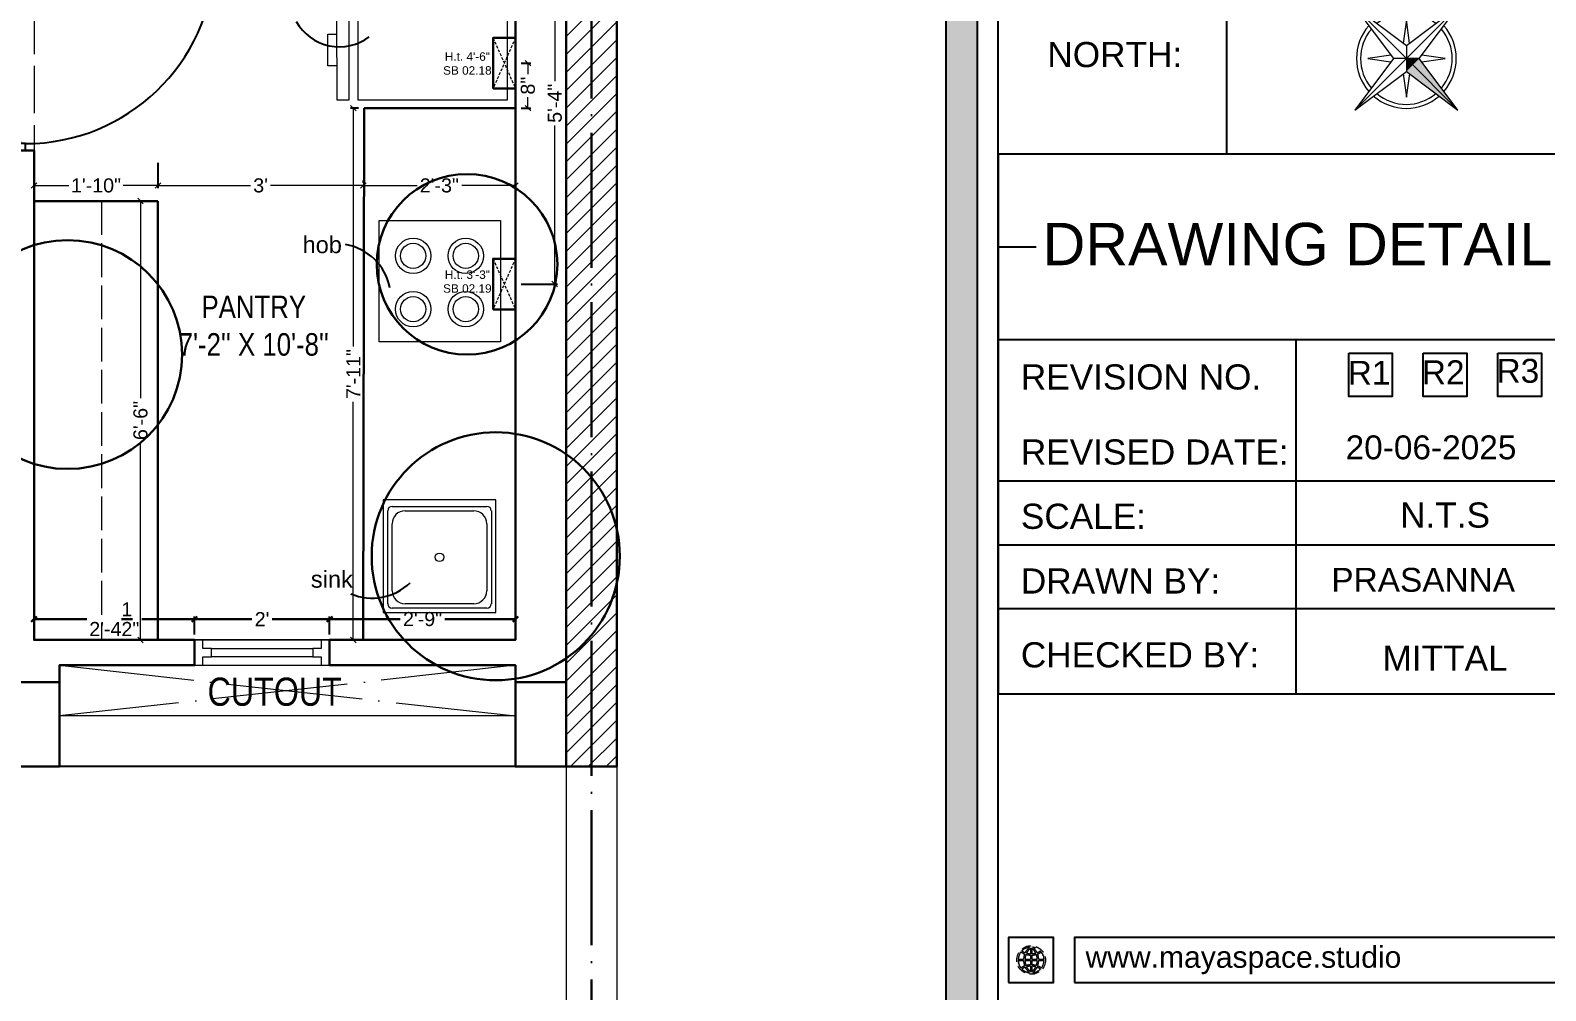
# Model space of a CAD drawing. Header units: millimetres. Extents: x 56222 to 3066687, y -650199 to -121287.
# Drawn here: x 148786.1 to 149055.3, y -179042.5 to -178871.8 of the extents above; entities that cross this region are included whole.
import ezdxf
from ezdxf.enums import TextEntityAlignment as Align

# ---------------------------------------------------------------- set-up
doc = ezdxf.new("R2010")
doc.units = ezdxf.units.MM
doc.header["$MEASUREMENT"] = 0
doc.header["$PDMODE"] = 35
for name, pattern in [('ACAD_ISO02W100', [15, 12, -3]), ('ACAD_ISO04W100', [30, 24, -3, 0, -3]), ('DASHED', [0.75, 0.5, -0.25]), ('DASHED2', [0.375, 0.25, -0.125]), ('DASHEDX2', [1.5, 1, -0.5])]:
    doc.linetypes.add(name, pattern=pattern)
doc.layers.get('Defpoints').update_dxf_attribs({"color": 220})
for name, color, linetype in [('AR DOOR', 40, 'Continuous'), ('AR ELE-5', 134, 'Continuous'), ('str coll', 6, 'Continuous')]:
    doc.layers.add(name, color=color, linetype=linetype)
for name, color, linetype, lineweight in [('COLUMN', 1, 'Continuous', 30), ('dim05', 1, 'Continuous', 13), ('Dimension', 10, 'DASHEDX2', 20), ('el', 7, 'Continuous', 20), ('ELEC-wires', 1, 'DASHED2', 13), ('Electrical', 84, 'Continuous', 30), ('FIRST FLOOR', 7, 'Continuous', 9), ('FIRST FLOOR ( TEXT )', 7, 'Continuous', 9), ('FIRST FLOOR_( PLine )_', 251, 'Continuous', 30), ('FURNITURE', 32, 'Continuous', 9), ('GROUND FLOOR', 7, 'Continuous', 9), ('GROUND FLOOR  ( HATCH )', 251, 'Continuous', 9), ('Labelling', 1, 'Continuous', 25), ('NAME PLATE', 7, 'Continuous', 25), ('SECOND FLOOR ( DW_RAIL )', 7, 'Continuous', 9), ('title block', 7, 'Continuous', 9), ('wall', 7, 'Continuous', 30), ('X_PLOT', 1, 'Continuous', 9), ('XX~SLAB ( BEAM )~ ( DIM )', 7, 'Continuous', 9)]:
    doc.layers.add(name, color=color, linetype=linetype, lineweight=lineweight)
doc.layers.add('XX~SLAB ( PLINE )', color=251, linetype='Continuous', plot=False)
doc.styles.add('Arial', font='arial.ttf')
doc.styles.add("Cn_BT_0'-0", font='swissc.ttf')
doc.styles.add('KATHA', font='swissc.ttf')
doc.styles.get("Standard").update_dxf_attribs({"font": 'arial.ttf', "height": 6})
doc.styles.add('style4', font='ARIALN.TTF')
doc.dimstyles.new('ISO-25', dxfattribs={"dimtxt": 2.5, "dimasz": 1, "dimexe": 0.5, "dimexo": 1, "dimtad": 0, "dimdec": 1, "dimlunit": 4, "dimtxsty": 'Standard', "dimblk": 'OBLIQUE', "dimcen": 2.5, "dimclrd": 1, "dimclre": 1, "dimclrt": 5, "dimadec": 0, "dimazin": 0, "dimtfac": 1, "dimtdec": 1, "dimtmove": 0, "dimatfit": 3, "dimfxl": 1, "dimlwd": -1, "dimarcsym": 0})

# ---------------------------------------------------------------- blocks, each defined once
blk = doc.blocks.new('DTGWEGEARG')
at = {"layer": 'Dimension', "true_color": 0x000000}
h = blk.add_hatch(color=18, dxfattribs=at)
h.dxf.hatch_style = 1
h.paths.add_polyline_path([(3.83, 2.34, 1), (0.85, 2.34, 1)])
h.paths.add_polyline_path([(2.51, 1.01, 0.105795), (2.96, 1.58, -0.055205), (3.3, 1.41, -0.169822)], flags=16)
h.paths.add_polyline_path([(2.41, 1.12), (2.41, 1.69, -0.058279), (2.81, 1.63, -0.103353)], flags=16)
h.paths.add_polyline_path([(2.26, 1.13, -0.101741), (1.87, 1.63, -0.057171), (2.26, 1.69)], flags=16)
h.paths.add_polyline_path([(2.17, 1.01, -0.169822), (1.38, 1.41, -0.055205), (1.72, 1.58, 0.105795)], flags=16)
h.paths.add_polyline_path([(3.02, 1.72, 0.081336), (3.13, 2.27), (3.68, 2.27, -0.152069), (3.4, 1.52, 0.05687)], flags=16)
h.paths.add_polyline_path([(2.87, 1.77, 0.061945), (2.41, 1.84), (2.41, 2.27), (2.98, 2.27, -0.081344)], flags=16)
h.paths.add_polyline_path([(2.26, 1.84, 0.060923), (1.8, 1.77, -0.081344), (1.7, 2.27), (2.26, 2.27)], flags=16)
h.paths.add_polyline_path([(1.66, 1.72, 0.05687), (1.28, 1.52, -0.152069), (1, 2.27), (1.55, 2.27, 0.081336)], flags=16)
h.paths.add_polyline_path([(2.41, 2.42), (2.41, 2.83, 0.061945), (2.87, 2.91, -0.080009), (2.98, 2.42)], flags=16)
h.paths.add_polyline_path([(3.13, 2.42, 0.080116), (3.02, 2.96, 0.05687), (3.4, 3.16, 0.028258), (3.3, 3.27, -0.055205), (2.96, 3.1, 0.105795), (2.51, 3.67, -0.36029), (3.68, 2.42)], flags=16)
h.paths.add_polyline_path([(2.26, 2.42), (1.7, 2.42, -0.080009), (1.8, 2.91, 0.060923), (2.26, 2.84)], flags=16)
h.paths.add_polyline_path([(1.55, 2.42), (1, 2.42, -0.150466), (1.28, 3.16, 0.05687), (1.66, 2.96, 0.080116)], flags=16)
h.paths.add_polyline_path([(2.41, 2.98), (2.41, 3.56, -0.103353), (2.81, 3.05, -0.058279)], flags=16)
h.paths.add_polyline_path([(2.26, 2.99, -0.057171), (1.87, 3.05, -0.101741), (2.26, 3.55)], flags=16)
h.paths.add_polyline_path([(1.72, 3.1, -0.055205), (1.38, 3.27, -0.169822), (2.17, 3.67, 0.105795)], flags=16)
blk.add_lwpolyline([(0, 0), (4.68, 0), (4.68, 4.68), (0, 4.68)], close=True)
at = {"layer": 'Dimension', "color": 18, "true_color": 0x000000}
for p, q in [((2.26, 3.55), (2.26, 2.99)), ((2.41, 3.56), (2.41, 2.98)), ((1, 2.42), (1.55, 2.42)), ((1, 2.27), (1.55, 2.27)), ((1.7, 2.42), (2.26, 2.42)), ((1.7, 2.27), (2.26, 2.27)), ((2.26, 2.84), (2.26, 2.42)), ((2.26, 2.27), (2.26, 1.84)), ((2.26, 1.69), (2.26, 1.13)), ((2.41, 2.83), (2.41, 2.42)), ((2.41, 2.42), (2.98, 2.42)), ((2.41, 2.27), (2.98, 2.27)), ((2.41, 2.27), (2.41, 1.84)), ((2.41, 1.69), (2.41, 1.12)), ((3.13, 2.42), (3.68, 2.42)), ((3.13, 2.27), (3.68, 2.27))]:
    blk.add_line(p, q, dxfattribs=at)
blk.add_circle((2.34, 2.34), 1.49, dxfattribs=at)
for centre, radius, start, end in [((2.34, 2.34), 1.34, 142.3819, 176.6093), ((2.34, 4.74), 1.9, 236.1399, 249.1595), ((2.34, 2.34), 1.34, 97.3549, 135.9073), ((2.34, 4.74), 1.75, 236.7417, 249.3811), ((3.28, 2.34), 1.73, 129.9301, 154.0867), ((3.28, 2.34), 1.58, 130.1073, 153.3446), ((1.4, 2.34), 1.58, 26.6554, 50.2584), ((2.34, 2.34), 1.34, 3.3907, 82.6451), ((1.4, 2.34), 1.73, 25.9133, 50.0699), ((2.34, 4.74), 1.75, 290.6189, 303.2583), ((2.34, 4.74), 1.9, 290.8405, 303.8601), ((2.34, 2.34), 1.34, 183.0315, 217.6181), ((2.34, -0.06), 1.9, 110.8405, 123.8601), ((2.34, -0.06), 1.75, 110.6189, 123.2583), ((3.28, 2.34), 1.73, 159.0567, 177.3789), ((3.28, 2.34), 1.73, 182.3435, 200.9433), ((3.28, 2.34), 1.58, 158.8325, 177.1302), ((3.28, 2.34), 1.58, 182.5658, 201.1675), ((3.28, 2.34), 1.73, 205.9133, 230.0699), ((2.34, 4.74), 1.9, 253.6799, 267.6253), ((2.34, -0.06), 1.9, 92.3747, 106.3201), ((2.34, 4.74), 1.75, 254.3336, 267.422), ((2.34, -0.06), 1.75, 92.578, 105.6664), ((3.28, 2.34), 1.58, 206.6554, 229.8927), ((2.34, 4.74), 1.75, 272.3248, 285.6664), ((2.34, 4.74), 1.9, 272.1415, 286.3201), ((2.34, -0.06), 1.9, 73.6799, 87.8585), ((2.34, -0.06), 1.75, 74.3336, 87.6752), ((1.4, 2.34), 1.58, 309.7416, 333.3446), ((1.4, 2.34), 1.73, 309.9301, 334.0867), ((1.4, 2.34), 1.58, 2.8698, 21.1675), ((1.4, 2.34), 1.58, 338.8325, 357.4342), ((2.34, -0.06), 1.75, 56.7417, 69.3811), ((1.4, 2.34), 1.73, 2.6211, 20.9433), ((1.4, 2.34), 1.73, 339.0567, 357.6565), ((2.34, -0.06), 1.9, 56.1399, 69.1595), ((2.34, 2.34), 1.34, 322.3819, 356.9685), ((2.34, 2.34), 1.34, 224.0927, 262.6451), ((2.34, 2.34), 1.34, 277.3549, 315.9073)]:
    blk.add_arc(centre, radius, start, end, dxfattribs=at)
blk = doc.blocks.new('4t')
at = {"transparency": 33554607}
h = blk.add_hatch(color=1, dxfattribs=at)
h.dxf.hatch_style = 1
h.paths.add_polyline_path([(45531.33, -35822.29), (45529.23, -35821.83), (45528.09, -35837.01)])
h = blk.add_hatch(color=1, dxfattribs=at)
h.dxf.hatch_style = 1
h.paths.add_polyline_path([(45533.44, -35822.75), (45531.33, -35822.29), (45528.09, -35837.01)])
h = blk.add_hatch(color=1, dxfattribs=at)
h.dxf.hatch_style = 1
h.paths.add_polyline_path([(45531.8, -35820.19), (45529.23, -35821.83), (45531.33, -35822.29)])
h = blk.add_hatch(color=1, dxfattribs=at)
h.dxf.hatch_style = 1
h.paths.add_polyline_path([(45531.8, -35820.19), (45531.33, -35822.29), (45533.44, -35822.75)])
at = {"layer": 'title block', "color": 7, "lineweight": 9}
for p, q in [((45535.51, -35803.37), (45530.16, -35817.62)), ((45535.51, -35803.37), (45531.8, -35820.19)), ((45534.36, -35818.55), (45535.51, -35803.37)), ((45530.5, -35816.7), (45526.88, -35812.49)), ((45526.88, -35812.49), (45529.18, -35817.55)), ((45530.16, -35817.62), (45514.98, -35816.48)), ((45514.98, -35816.48), (45529.23, -35821.83)), ((45514.98, -35816.48), (45531.8, -35820.19)), ((45531.8, -35820.19), (45530.16, -35817.62)), ((45534.36, -35818.55), (45531.8, -35820.19)), ((45548.62, -35823.9), (45534.36, -35818.55)), ((45539.5, -35815.27), (45534.44, -35817.57)), ((45535.28, -35818.89), (45539.5, -35815.27)), ((45528.31, -35821.48), (45524.1, -35825.11)), ((45531.8, -35820.19), (45528.09, -35837.01)), ((45529.23, -35821.83), (45528.09, -35837.01)), ((45531.8, -35820.19), (45529.23, -35821.83)), ((45533.44, -35822.75), (45531.8, -35820.19)), ((45531.8, -35820.19), (45548.62, -35823.9)), ((45524.1, -35825.11), (45529.16, -35822.81)), ((45528.09, -35837.01), (45533.44, -35822.75)), ((45533.09, -35823.67), (45536.71, -35827.89)), ((45533.44, -35822.75), (45548.62, -35823.9)), ((45536.71, -35827.89), (45534.42, -35822.83))]:
    blk.add_line(p, q, dxfattribs=at)
for radius, start, end in [(11.79, 81.36, 163.7665), (10.83, 82.4286, 162.6979), (10.83, 352.4286, 72.6979), (11.79, 351.36, 73.7665), (11.79, 171.36, 253.7665), (10.83, 172.4286, 252.6979), (11.79, 261.36, 343.7665), (10.83, 262.4286, 342.6979)]:
    blk.add_arc((45531.8, -35820.19), radius, start, end, dxfattribs=at)
blk = doc.blocks.new('LAYOUT FILE')
at = {"layer": 'NAME PLATE', "true_color": 0xd39e00}
blk.add_hatch(color=42, dxfattribs=at).paths.add_polyline_path([(3347433.6, -514256.17), (3347438.13, -514256.17), (3347438.13, -513806.18), (3347433.6, -513806.18)])
at = {"layer": 'NAME PLATE', "color": 42, "true_color": 0xd39e00}
for p, q in [((3347474.77, -513994.31), (3347474.77, -514044.12)), ((3347527.96, -514044.12), (3347441.2, -514044.12)), ((3347441.2, -514044.12), (3347441.2, -514123.43)), ((3347441.2, -514057.72), (3347446.81, -514057.72)), ((3347441.2, -514071.32), (3347527.96, -514071.32)), ((3347484.98, -514123.43), (3347484.98, -514071.32)), ((3347527.96, -514092.16), (3347441.2, -514092.16)), ((3347527.96, -514101.55), (3347441.2, -514101.55)), ((3347527.96, -514110.94), (3347441.2, -514110.94)), ((3347441.2, -514123.43), (3347527.96, -514123.43))]:
    blk.add_line(p, q, dxfattribs=at)
for points in [[(3347433.6, -514256.17), (3347433.6, -513806.18), (3347438.13, -513806.18), (3347438.13, -514256.17)], [(3347441.2, -514252.44), (3347441.2, -513814.44), (3347527.96, -513814.44), (3347527.96, -514252.44)], [(3347492.73, -514073.33), (3347499.12, -514073.33), (3347499.12, -514079.72), (3347492.73, -514079.72)], [(3347503.67, -514073.33), (3347510.06, -514073.33), (3347510.06, -514079.72), (3347503.67, -514079.72)], [(3347514.62, -514073.33), (3347521.01, -514073.33), (3347521.01, -514079.72), (3347514.62, -514079.72)]]:
    blk.add_lwpolyline(points, close=True, dxfattribs=at)
at = {"layer": 'NAME PLATE', "color": 0}
blk.add_lwpolyline([(3347452.43, -514165.84), (3347524.78, -514165.84), (3347524.78, -514159.23), (3347452.43, -514159.23)], close=True, dxfattribs=at)
at = {"layer": 'NAME PLATE', "xscale": 0.6215000753186288, "yscale": 0.6215000753186288, "zscale": 0.6215000753186288, "rotation": 57.43675864906671}
blk.add_blockref('4t', (3313507.76, -525897.34), dxfattribs=at)
at = {"layer": 'NAME PLATE', "color": 0, "xscale": 1.413658832510879, "yscale": 1.413658832510879, "zscale": 1.413658832510879}
blk.add_blockref('DTGWEGEARG', (3347442.76, -514165.84), dxfattribs=at)
at = {"layer": 'NAME PLATE', "style": 'Arial'}
for s, height, p in [('NORTH:', 3.699, (3347458.35, -514031.31)), ('DRAWING DETAIL', 6.2234, (3347485.18, -514060.42)), ('REVISION NO.', 3.6986, (3347462.21, -514078.69)), ('REVISED DATE: ', 3.6986, (3347464.94, -514089.72)), ('SCALE:', 3.699, (3347453.75, -514099.17)), ('DRAWN BY:', 3.699, (3347459.2, -514108.68)), ('CHECKED BY:', 3.6986, (3347462.07, -514119.53)), ('MITTAL', 3.699, (3347506.87, -514120.02))]:
    blk.add_text(s, height=height, dxfattribs=at).set_placement(p, align=Align.CENTER)
at = {"layer": 'NAME PLATE', "insert": (3347506.87, -514095.29, 0), "char_height": 3.699, "width": 7.2187, "attachment_point": 2, "style": 'Arial'}
blk.add_mtext('N.T.S', dxfattribs=at)
at = {"layer": 'NAME PLATE', "color": 0, "insert": (3347454.06, -514160.52, 0), "char_height": 3.1609, "attachment_point": 1}
blk.add_mtext_dynamic_manual_height_columns('www.mayaspace.studio', width=49.6053, gutter_width=41.49, heights=[0], dxfattribs=at)
blk = doc.blocks.new('*U256')
for points in [[(-1160, 0), (-1120, 0), (-1120, 30), (-1110, 30), (-1110, 100), (-1160, 100)], [(40, 0), (0, 0), (0, 30), (-10, 30), (-10, 100), (40, 100)], [(0, 0), (0, -1120), (-30, -1120), (-30, 0)]]:
    blk.add_lwpolyline(points, close=True)
at = {"layer": 'AR ELE-5', "linetype": 'ByBlock', "ltscale": 15}
blk.add_arc((1.6, 0.7), 1121.6, 180.03474, 267.62699, dxfattribs=at)
blk = doc.blocks.new("SINK 20'' X 20''")
at = {"layer": 'FURNITURE'}
for p, q in [((3351628.98, -518299.55), (3351628.98, -518283)), ((3351629.75, -518282.23), (3351646.6, -518282.23)), ((3351632.08, -518283), (3351644.24, -518283)), ((3351647.38, -518283), (3351647.38, -518299.55)), ((3351629.75, -518297.22), (3351629.75, -518285.33)), ((3351646.57, -518285.33), (3351646.57, -518297.22)), ((3351646.6, -518300.32), (3351629.75, -518300.32)), ((3351644.24, -518299.55), (3351632.08, -518299.55))]:
    blk.add_line(p, q, dxfattribs=at)
blk.add_lwpolyline([(3351648.16, -518281.09), (3351628.16, -518281.09), (3351628.16, -518301.09), (3351648.16, -518301.09)], close=True, dxfattribs=at)
blk.add_circle((3351638.16, -518291.28), 0.762, dxfattribs=at)
for centre, radius, start, end in [((3351629.75, -518283), 0.775, 90, 180), ((3351632.08, -518285.33), 2.32, 90, 180), ((3351644.24, -518285.33), 2.32, 0, 90), ((3351646.6, -518283), 0.775, 0, 90), ((3351632.08, -518297.22), 2.32, 180, 270), ((3351644.24, -518297.22), 2.32, 270, 0), ((3351629.75, -518299.55), 0.775, 180, 270), ((3351646.6, -518299.55), 0.775, 270, 0)]:
    blk.add_arc(centre, radius, start, end, dxfattribs=at)
blk = doc.blocks.new('sf sfs')
at = {"layer": 'FURNITURE'}
blk.add_line((3348685.97, -514612.12), (3348664.42, -514612.12), dxfattribs=at)
blk.add_lwpolyline([(3348664.42, -514612.12), (3348664.42, -514590.57), (3348685.97, -514590.57), (3348685.97, -514612.12)], dxfattribs=at)
for centre, radius in [((3348670.49, -514596.83), 3.14), ((3348670.49, -514596.83), 2.24), ((3348679.82, -514596.83), 3.14), ((3348679.82, -514596.83), 2.24), ((3348670.49, -514606.3), 3.14), ((3348670.49, -514606.3), 2.24), ((3348679.82, -514606.3), 3.14), ((3348679.82, -514606.3), 2.24)]:
    blk.add_circle(centre, radius, dxfattribs=at)
blk = doc.blocks.new('_Oblique')
at = {"layer": 'wall', "color": 0, "lineweight": -2}
blk.add_line((-0.5, -0.5), (0.5, 0.5), dxfattribs=at)
blk = doc.blocks.new('*D872')
at = {"layer": 'Defpoints', "color": 0, "lineweight": 30, "transparency": 16777216}
for p in [(148786.81, -178894.33), (148808.81, -178894.33), (148808.81, -178899.37)]:
    blk.add_point(p, dxfattribs=at)
at = {"layer": 'dim05', "color": 1, "linetype": 'Continuous', "lineweight": -2, "transparency": 16777216}
for p, q in [((148786.81, -178895.33), (148786.81, -178899.87)), ((148808.81, -178895.33), (148808.81, -178899.87))]:
    blk.add_line(p, q, dxfattribs=at)
at = {"layer": 'dim05', "color": 1, "linetype": 'Continuous', "transparency": 16777216}
for p, q in [((148786.81, -178899.37), (148793.01, -178899.37)), ((148808.81, -178899.37), (148802.61, -178899.37))]:
    blk.add_line(p, q, dxfattribs=at)
at = {"layer": 'dim05', "color": 1, "transparency": 16777216, "rotation": 180}
blk.add_blockref('_Oblique', (148786.81, -178899.37), dxfattribs=at)
at = {"layer": 'dim05', "color": 1, "transparency": 16777216}
blk.add_blockref('_Oblique', (148808.81, -178899.37), dxfattribs=at)
at = {"layer": 'dim05', "color": 5, "lineweight": 25, "transparency": 16777216, "insert": (148797.81, -178899.37), "char_height": 2.5, "attachment_point": 5, "style": 'Arial'}
blk.add_mtext('1\'-10"', dxfattribs=at)
blk = doc.blocks.new('*D873')
at = {"layer": 'Defpoints', "color": 0, "lineweight": 30, "transparency": 16777216}
for p in [(148808.81, -178894.33), (148845.28, -178899.37), (148845.28, -178899.49)]:
    blk.add_point(p, dxfattribs=at)
at = {"layer": 'dim05', "color": 1, "linetype": 'Continuous', "lineweight": -2, "transparency": 16777216}
for p, q in [((148808.81, -178895.33), (148808.81, -178899.87)), ((148845.28, -178898.49), (148845.28, -178898.87))]:
    blk.add_line(p, q, dxfattribs=at)
at = {"layer": 'dim05', "color": 1, "linetype": 'Continuous', "transparency": 16777216}
for p, q in [((148808.81, -178899.37), (148825.27, -178899.37)), ((148845.28, -178899.37), (148828.82, -178899.37))]:
    blk.add_line(p, q, dxfattribs=at)
at = {"layer": 'dim05', "color": 1, "transparency": 16777216, "rotation": 180}
blk.add_blockref('_Oblique', (148808.81, -178899.37), dxfattribs=at)
at = {"layer": 'dim05', "color": 1, "transparency": 16777216}
blk.add_blockref('_Oblique', (148845.28, -178899.37), dxfattribs=at)
at = {"layer": 'dim05', "color": 5, "lineweight": 25, "transparency": 16777216, "insert": (148827.04, -178899.37), "char_height": 2.5, "attachment_point": 5, "style": 'Arial'}
blk.add_mtext("3'", dxfattribs=at)
blk = doc.blocks.new('*D874')
at = {"layer": 'Defpoints', "color": 0, "lineweight": 30, "transparency": 16777216}
for p in [(148845.28, -178899.49), (148872.31, -178899.37), (148872.31, -178899.75)]:
    blk.add_point(p, dxfattribs=at)
at = {"layer": 'dim05', "color": 1, "linetype": 'Continuous', "lineweight": -2, "transparency": 16777216}
for p, q in [((148845.28, -178898.49), (148845.28, -178898.87)), ((148872.31, -178898.75), (148872.31, -178898.87))]:
    blk.add_line(p, q, dxfattribs=at)
at = {"layer": 'dim05', "color": 1, "linetype": 'Continuous', "transparency": 16777216}
for p, q in [((148845.28, -178899.37), (148854.83, -178899.37)), ((148872.31, -178899.37), (148862.76, -178899.37))]:
    blk.add_line(p, q, dxfattribs=at)
at = {"layer": 'dim05', "color": 1, "transparency": 16777216, "rotation": 180}
blk.add_blockref('_Oblique', (148845.28, -178899.37), dxfattribs=at)
at = {"layer": 'dim05', "color": 1, "transparency": 16777216}
blk.add_blockref('_Oblique', (148872.31, -178899.37), dxfattribs=at)
at = {"layer": 'dim05', "color": 5, "lineweight": 25, "transparency": 16777216, "insert": (148858.79, -178899.37), "char_height": 2.5, "attachment_point": 5, "style": 'Arial'}
blk.add_mtext('2\'-3"', dxfattribs=at)
blk = doc.blocks.new('*D875')
at = {"layer": 'Defpoints', "color": 0, "lineweight": 30, "transparency": 16777216}
for p in [(148808.81, -178902.13), (148805.71, -178980.13), (148808.81, -178980.13)]:
    blk.add_point(p, dxfattribs=at)
at = {"layer": 'dim05', "color": 1, "linetype": 'Continuous', "lineweight": -2, "transparency": 16777216}
for p, q in [((148807.81, -178902.13), (148805.21, -178902.13)), ((148807.81, -178980.13), (148805.21, -178980.13))]:
    blk.add_line(p, q, dxfattribs=at)
at = {"layer": 'dim05', "color": 1, "linetype": 'Continuous', "transparency": 16777216}
for p, q in [((148805.71, -178902.13), (148805.71, -178937.18)), ((148805.71, -178980.13), (148805.71, -178945.09))]:
    blk.add_line(p, q, dxfattribs=at)
at = {"layer": 'dim05', "color": 1, "transparency": 16777216}
for p, rotation in [((148805.71, -178902.13), 90), ((148805.71, -178980.13), 270)]:
    blk.add_blockref('_Oblique', p, dxfattribs=dict(at, rotation=rotation))
at = {"layer": 'dim05', "color": 5, "lineweight": 25, "transparency": 16777216, "insert": (148805.71, -178941.13), "char_height": 2.5, "attachment_point": 5, "rotation": 90, "style": 'Arial'}
blk.add_mtext('6\'-6"', dxfattribs=at)
blk = doc.blocks.new('*D876')
at = {"layer": 'Defpoints', "color": 0, "lineweight": 30, "transparency": 16777216}
for p in [(148845.44, -178885.63), (148843.51, -178980.13), (148845.31, -178980.13)]:
    blk.add_point(p, dxfattribs=at)
at = {"layer": 'dim05', "color": 1, "linetype": 'Continuous', "lineweight": -2, "transparency": 16777216}
for p, q in [((148844.44, -178885.63), (148843.01, -178885.63)), ((148844.31, -178980.13), (148843.01, -178980.13))]:
    blk.add_line(p, q, dxfattribs=at)
at = {"layer": 'dim05', "color": 1, "linetype": 'Continuous', "transparency": 16777216}
for p, q in [((148843.51, -178885.63), (148843.51, -178927.98)), ((148843.51, -178980.13), (148843.51, -178937.79))]:
    blk.add_line(p, q, dxfattribs=at)
at = {"layer": 'dim05', "color": 1, "transparency": 16777216}
for p, rotation in [((148843.51, -178885.63), 90), ((148843.51, -178980.13), 270)]:
    blk.add_blockref('_Oblique', p, dxfattribs=dict(at, rotation=rotation))
at = {"layer": 'dim05', "color": 5, "lineweight": 25, "transparency": 16777216, "insert": (148843.51, -178932.88), "char_height": 2.5, "attachment_point": 5, "rotation": 90, "style": 'Arial'}
blk.add_mtext('7\'-11"', dxfattribs=at)
blk = doc.blocks.new('*D936')
at = {"layer": 'Defpoints', "color": 0, "lineweight": 30, "transparency": 16777216}
for p in [(148815.3, -178976.43), (148786.81, -178980.13), (148815.3, -178980.13)]:
    blk.add_point(p, dxfattribs=at)
at = {"layer": 'dim05', "color": 5, "linetype": 'Continuous', "lineweight": -2, "transparency": 16777216}
for p, q in [((148786.81, -178979.13), (148786.81, -178975.93)), ((148815.3, -178979.13), (148815.3, -178975.93))]:
    blk.add_line(p, q, dxfattribs=at)
at = {"layer": 'dim05', "color": 5, "linetype": 'Continuous', "lineweight": 30, "transparency": 16777216}
for p, q in [((148786.81, -178976.43), (148796.18, -178976.43)), ((148815.3, -178976.43), (148805.94, -178976.43))]:
    blk.add_line(p, q, dxfattribs=at)
at = {"layer": 'dim05', "color": 5, "lineweight": 30, "transparency": 16777216, "rotation": 180}
blk.add_blockref('_Oblique', (148786.81, -178976.43), dxfattribs=at)
at = {"layer": 'dim05', "color": 5, "lineweight": 30, "transparency": 16777216}
blk.add_blockref('_Oblique', (148815.3, -178976.43), dxfattribs=at)
at = {"layer": 'dim05', "color": 5, "lineweight": 30, "transparency": 16777216, "insert": (148801.06, -178976.43), "char_height": 2.5, "attachment_point": 5, "style": 'Arial'}
blk.add_mtext('2\'-4{\\H1x;\\S1/2;}"', dxfattribs=at)
blk = doc.blocks.new('*D937')
at = {"layer": 'Defpoints', "color": 0, "lineweight": 30, "transparency": 16777216}
for p in [(148839.3, -178976.43), (148815.3, -178980.13), (148839.3, -178980.13)]:
    blk.add_point(p, dxfattribs=at)
at = {"layer": 'dim05', "color": 5, "linetype": 'Continuous', "lineweight": -2, "transparency": 16777216}
for p, q in [((148815.3, -178979.13), (148815.3, -178975.93)), ((148839.3, -178979.13), (148839.3, -178975.93))]:
    blk.add_line(p, q, dxfattribs=at)
at = {"layer": 'dim05', "color": 5, "linetype": 'Continuous', "lineweight": 30, "transparency": 16777216}
for p, q in [((148815.3, -178976.43), (148825.51, -178976.43)), ((148839.3, -178976.43), (148829.1, -178976.43))]:
    blk.add_line(p, q, dxfattribs=at)
at = {"layer": 'dim05', "color": 5, "lineweight": 30, "transparency": 16777216, "rotation": 180}
blk.add_blockref('_Oblique', (148815.3, -178976.43), dxfattribs=at)
at = {"layer": 'dim05', "color": 5, "lineweight": 30, "transparency": 16777216}
blk.add_blockref('_Oblique', (148839.3, -178976.43), dxfattribs=at)
at = {"layer": 'dim05', "color": 5, "lineweight": 30, "transparency": 16777216, "insert": (148827.3, -178976.43), "char_height": 2.5, "attachment_point": 5, "style": 'Arial'}
blk.add_mtext("2'", dxfattribs=at)
blk = doc.blocks.new('*D938')
at = {"layer": 'Defpoints', "color": 0, "lineweight": 30, "transparency": 16777216}
for p in [(148872.31, -178976.43), (148839.3, -178980.13), (148872.31, -178980.13)]:
    blk.add_point(p, dxfattribs=at)
at = {"layer": 'dim05', "color": 5, "linetype": 'Continuous', "lineweight": -2, "transparency": 16777216}
for p, q in [((148839.3, -178979.13), (148839.3, -178975.93)), ((148872.31, -178979.13), (148872.31, -178975.93))]:
    blk.add_line(p, q, dxfattribs=at)
at = {"layer": 'dim05', "color": 5, "linetype": 'Continuous', "lineweight": 30, "transparency": 16777216}
for p, q in [((148839.3, -178976.43), (148851.84, -178976.43)), ((148872.31, -178976.43), (148859.78, -178976.43))]:
    blk.add_line(p, q, dxfattribs=at)
at = {"layer": 'dim05', "color": 5, "lineweight": 30, "transparency": 16777216, "rotation": 180}
blk.add_blockref('_Oblique', (148839.3, -178976.43), dxfattribs=at)
at = {"layer": 'dim05', "color": 5, "lineweight": 30, "transparency": 16777216}
blk.add_blockref('_Oblique', (148872.31, -178976.43), dxfattribs=at)
at = {"layer": 'dim05', "color": 5, "lineweight": 30, "transparency": 16777216, "insert": (148855.81, -178976.43), "char_height": 2.5, "attachment_point": 5, "style": 'Arial'}
blk.add_mtext('2\'-9"', dxfattribs=at)
blk = doc.blocks.new('6616')
at = {"color": 242, "linetype": 'DASHED', "true_color": 0xcd2027}
for p, q in [((386784.79, -36915.77), (386775.78, -36911.78)), ((386784.79, -36911.78), (386775.78, -36915.77))]:
    blk.add_line(p, q, dxfattribs=at)
at = {"layer": 'ELEC-wires', "color": 5, "linetype": 'ByBlock', "lineweight": 30, "ltscale": 4}
blk.add_lwpolyline([(386775.78, -36911.78), (386784.79, -36911.78), (386784.79, -36915.77), (386775.78, -36915.77)], close=True, dxfattribs=at)
blk = doc.blocks.new('*D1045')
at = {"layer": 'Defpoints', "color": 0, "lineweight": 30, "transparency": 16777216}
for p in [(148872.31, -178877.63), (148874.51, -178877.63), (148872.31, -178885.63)]:
    blk.add_point(p, dxfattribs=at)
at = {"layer": 'dim05', "color": 1, "linetype": 'Continuous', "lineweight": -2, "transparency": 16777216}
for p, q in [((148873.31, -178877.63), (148875.01, -178877.63)), ((148873.31, -178885.63), (148875.01, -178885.63))]:
    blk.add_line(p, q, dxfattribs=at)
at = {"layer": 'dim05', "color": 1, "linetype": 'Continuous', "transparency": 16777216}
for p, q in [((148874.51, -178877.63), (148874.51, -178879.57)), ((148874.51, -178885.63), (148874.51, -178883.7))]:
    blk.add_line(p, q, dxfattribs=at)
at = {"layer": 'dim05', "color": 1, "transparency": 16777216}
for p, rotation in [((148874.51, -178877.63), 90), ((148874.51, -178885.63), 270)]:
    blk.add_blockref('_Oblique', p, dxfattribs=dict(at, rotation=rotation))
at = {"layer": 'dim05', "color": 5, "lineweight": 25, "transparency": 16777216, "insert": (148874.51, -178881.63), "char_height": 2.5, "attachment_point": 5, "rotation": 90, "style": 'Arial'}
blk.add_mtext('8"', dxfattribs=at)
blk = doc.blocks.new('*D1046')
at = {"layer": 'Defpoints', "color": 0, "lineweight": 30, "transparency": 16777216}
for p in [(148872.31, -178852.63), (148872.31, -178916.88), (148879.29, -178916.88)]:
    blk.add_point(p, dxfattribs=at)
at = {"layer": 'dim05', "color": 1, "linetype": 'Continuous', "lineweight": -2, "transparency": 16777216}
for p, q in [((148873.31, -178852.63), (148879.79, -178852.63)), ((148873.31, -178916.88), (148879.79, -178916.88))]:
    blk.add_line(p, q, dxfattribs=at)
at = {"layer": 'dim05', "color": 1, "linetype": 'Continuous', "transparency": 16777216}
for p, q in [((148879.29, -178852.63), (148879.29, -178880.81)), ((148879.29, -178916.88), (148879.29, -178888.71))]:
    blk.add_line(p, q, dxfattribs=at)
at = {"layer": 'dim05', "color": 1, "transparency": 16777216}
for p, rotation in [((148879.29, -178852.63), 90), ((148879.29, -178916.88), 270)]:
    blk.add_blockref('_Oblique', p, dxfattribs=dict(at, rotation=rotation))
at = {"layer": 'dim05', "color": 5, "lineweight": 25, "transparency": 16777216, "insert": (148879.29, -178884.76), "char_height": 2.5, "attachment_point": 5, "rotation": 90, "style": 'Arial'}
blk.add_mtext('5\'-4"', dxfattribs=at)

msp = doc.modelspace()

# ---------------------------------------------------------------- hatches: boundary and pattern name
at = {"layer": 'GROUND FLOOR  ( HATCH )'}
h = msp.add_hatch(dxfattribs=at)
h.set_pattern_fill('ANSI31', color=6, scale=18, style=0)
h.set_pattern_definition([(45, (32349.6235, -16389.46), (-1.590990258, 1.590990258), [])])
h.paths.add_polyline_path([(148890.3094, -178659.1344), (148881.3094, -178659.1344), (148881.3094, -179002.6344), (148890.3094, -179002.6344)])

# ---------------------------------------------------------------- linework, layer by layer
at = {"layer": 'COLUMN'}
for points in [[(148782.3094, -178987.6344), (148791.3094, -178987.6344), (148791.3094, -179002.6344), (148782.3094, -179002.6344)], [(148872.3094, -178987.6344), (148881.3094, -178987.6344), (148881.3094, -179002.6344), (148872.3094, -179002.6344)]]:
    msp.add_lwpolyline(points, close=True, dxfattribs=at)
at = {"layer": 'FIRST FLOOR'}
for p, q in [((148881.3094, -178692.1344), (148881.3094, -179002.6344)), ((148872.3094, -178852.6344), (148872.3094, -178980.1344)), ((148782.3094, -178893.1344), (148786.8094, -178893.1344)), ((148786.8094, -178894.6344), (148786.8094, -178980.1344)), ((148786.8094, -178980.1344), (148872.3094, -178980.1344)), ((148815.3044, -178984.6344), (148815.3044, -178980.1344)), ((148815.3044, -178984.6344), (148815.3044, -178980.1344)), ((148839.3044, -178980.1344), (148839.3044, -178984.6344)), ((148815.3044, -178984.6344), (148872.3094, -178984.6344)), ((148872.3094, -178984.6344), (148872.3094, -179002.6344)), ((148872.3094, -178993.6344), (148791.3094, -178993.6344)), ((148881.3094, -179002.6344), (148635.3094, -179002.6344))]:
    msp.add_line(p, q, dxfattribs=at)
at = {"layer": 'FIRST FLOOR', "linetype": 'ACAD_ISO02W100', "ltscale": 0.7}
msp.add_lwpolyline([(148786.8094, -178893.1344), (148782.3094, -178893.1344), (148782.3094, -178857.1344), (148786.8094, -178857.1344)], close=True, dxfattribs=at)
at = {"layer": 'FIRST FLOOR_( PLine )_'}
for points in [[(148881.3094, -178692.1344), (148836.3094, -178692.1344), (148836.3094, -178696.6344), (148872.3094, -178696.6344), (148872.3094, -178848.1344), (148782.3094, -178848.1344), (148782.3094, -178852.6344), (148872.3094, -178852.6344), (148872.3094, -178980.1344), (148839.3044, -178980.1344), (148839.3044, -178984.6344), (148872.3094, -178984.6344), (148872.3094, -179002.6344), (148881.3094, -179002.6344)], [(148786.8094, -178893.1344), (148782.3094, -178893.1344), (148782.3094, -179002.6344), (148786.8094, -179002.6344), (148791.3094, -179002.6344), (148791.3094, -178984.6344), (148815.3044, -178984.6344), (148815.3044, -178980.1344), (148786.8094, -178980.1344)]]:
    msp.add_lwpolyline(points, close=True, dxfattribs=at)
at = {"layer": 'FURNITURE', "lineweight": 30}
for p, q in [((148845.2751, -178980.1344), (148845.4373, -178885.6344)), ((148845.4372, -178885.6344), (148872.3105, -178885.6344)), ((148786.8094, -178902.1344), (148808.8094, -178902.1344)), ((148808.8094, -178902.1344), (148808.8094, -178980.1344))]:
    msp.add_line(p, q, dxfattribs=at)
at = {"layer": 'FURNITURE', "linetype": 'ACAD_ISO02W100', "ltscale": 0.5}
msp.add_line((148798.8094, -178902.1344), (148798.8094, -178980.1344), dxfattribs=at)
at = {"layer": 'FURNITURE'}
for points in [[(148840.5756, -178884.1332), (148842.7887, -178884.1332), (148842.7029, -178854.1344), (148840.4898, -178854.1344)], [(148844.3379, -178884.1332), (148870.8953, -178884.1332), (148870.8094, -178854.1344), (148844.2521, -178854.1344)]]:
    msp.add_lwpolyline(points, close=True, dxfattribs=at)
at = {"layer": 'FURNITURE', "flags": 128}
msp.add_lwpolyline([(148840.5327, -178878.0823), (148838.9549, -178878.0823), (148838.9549, -178872.4551), (148840.5327, -178872.4551)], dxfattribs=at)
at = {"layer": 'GROUND FLOOR'}
for p, q in [((148881.3094, -178619.0856), (148881.3094, -179140.0184)), ((148890.3094, -178619.0856), (148890.3094, -179140.0184)), ((148881.3094, -179002.6344), (148881.3094, -179140.0184))]:
    msp.add_line(p, q, dxfattribs=at)
at = {"layer": 'GROUND FLOOR', "color": 1, "linetype": 'ACAD_ISO04W100'}
for p, q in [((148885.8094, -178619.0856), (148885.8094, -179002.6344)), ((148791.3094, -178984.6344), (148872.3094, -178993.6344)), ((148872.3094, -178984.6344), (148791.3094, -178993.6344))]:
    msp.add_line(p, q, dxfattribs=at)
at = {"layer": 'GROUND FLOOR', "color": 6, "lineweight": 30}
msp.add_lwpolyline([(148890.3094, -178659.1344), (148881.3094, -178659.1344), (148881.3094, -179002.6344), (148890.3094, -179002.6344)], close=True, dxfattribs=at)
at = {"layer": 'Labelling', "color": 1}
for centre, radius, start, end in [((148841.0282, -178865.9456), 8.7749, 209.29202, 307.299315), ((148840.5566, -178919.3643), 9.6199, 11.002821, 80.528053), ((148846.8611, -178962.8865), 9.7961, 247.235557, 313.62321)]:
    msp.add_arc(centre, radius, start, end, dxfattribs=at)
at = {"layer": 'SECOND FLOOR ( DW_RAIL )', "color": 3}
msp.add_lwpolyline([(148839.3044, -178980.1344), (148837.8044, -178980.1344), (148837.8044, -178981.6344), (148836.3044, -178981.6344), (148836.3044, -178983.1344), (148818.3044, -178983.1344), (148818.3044, -178981.6344), (148816.8044, -178981.6344), (148816.8044, -178980.1344), (148815.3044, -178980.1344), (148815.3044, -178984.6344), (148816.8044, -178984.6344), (148816.8044, -178983.1344), (148818.3044, -178983.1344), (148818.3044, -178981.6344), (148836.3044, -178981.6344), (148836.3044, -178983.1344), (148837.8044, -178983.1344), (148837.8044, -178984.6344), (148839.3044, -178984.6344), (148839.3044, -178980.1344), (148815.3044, -178980.1344), (148815.3044, -178984.6344), (148839.3044, -178984.6344)], close=True, dxfattribs=at)
at = {"layer": 'X_PLOT', "linetype": 'ACAD_ISO04W100', "lineweight": 30}
msp.add_line((148885.8094, -178619.0856), (148885.8094, -179140.0184), dxfattribs=at)
at = {"layer": 'XX~SLAB ( BEAM )~ ( DIM )', "color": 242, "lineweight": 30, "true_color": 0xcd2027}
for centre, radius in [((148863.7105, -178913.3705), 16.0429), ((148792.7668, -178929.4139), 20.3283), ((148868.8031, -178965.2555), 22.034)]:
    msp.add_circle(centre, radius, dxfattribs=at)
at = {"layer": 'XX~SLAB ( PLINE )'}
msp.add_lwpolyline([(148476.3094, -178692.1344), (148881.3094, -178692.1344), (148881.3095, -179002.6344), (148872.3094, -179002.6344), (148852.5048, -179002.6344), (148812.1676, -179002.6344), (148786.8094, -179002.6344), (148644.3094, -179002.6344), (148644.3094, -179038.6344), (148476.3094, -179038.6344)], close=True, dxfattribs=at)

# ---------------------------------------------------------------- block references
at = {"lineweight": 35}
msp.add_blockref('sf sfs', (-3199816.3475, 335684.9591), dxfattribs=at)
at = {"layer": 'AR DOOR', "linetype": 'ByBlock', "lineweight": -2, "extrusion": (0, 0, -1), "xscale": -0.02999999999996949, "yscale": 0.02999999999996949, "zscale": -0.02999999999996949, "rotation": 270}
msp.add_blockref('*U256', (-148785.3094, -178858.3344), dxfattribs=at)
at = {"layer": 'el', "color": 1, "rotation": 90}
for p in [(111956.5399, -565657.9217), (111956.5388, -565697.168)]:
    msp.add_blockref('6616', p, dxfattribs=at)
at = {"layer": 'NAME PLATE', "lineweight": 0, "xscale": 1.209046105522275, "yscale": 1.209046105522275, "zscale": 1.209046105522275}
msp.add_blockref('LAYOUT FILE', (-3898252.746, 442609.2149, 0.1256), dxfattribs=at)
at = {"layer": 'str coll', "lineweight": 5}
msp.add_blockref("SINK 20'' X 20''", (-3202779.3581, 339325.8395), dxfattribs=at)

# ---------------------------------------------------------------- texts
at = {"layer": 'Electrical', "color": 5, "transparency": 33554687}
for s, p in [('SB 02.18', (148859.4487, -178879.6749)), ('SB 02.19', (148859.4487, -178918.423))]:
    msp.add_text(s, height=1.5, dxfattribs=at).set_placement(p)
at = {"layer": 'Electrical', "color": 240, "true_color": 0xed1f24, "transparency": 33554687}
for s, p in [('H.t. 4\'-6"', (148859.7609, -178877.2125)), ('H.t. 3\'-3"', (148859.7609, -178915.9606))]:
    msp.add_text(s, height=1.5, dxfattribs=at).set_placement(p)
at = {"layer": 'FIRST FLOOR ( TEXT )', "insert": (148825.8317, -178924.3039), "char_height": 4, "attachment_point": 5, "style": 'KATHA'}
msp.add_mtext("PANTRY\\P7'-2'' X 10'-8''", dxfattribs=at)
at = {"layer": 'FIRST FLOOR ( TEXT )', "color": 1, "insert": (148829.5467, -178989.3552), "char_height": 5, "attachment_point": 5, "style": "Cn_BT_0'-0"}
msp.add_mtext('CUTOUT', dxfattribs=at)
at = {"layer": 'Labelling', "color": 1, "char_height": 3, "width": 33.454272, "attachment_point": 5, "style": 'style4'}
for s, insert in [('\\A1;{\\fArial|b0|i0|c0|p34;hob}', (148837.9851, -178909.9122)), ('\\A1;{\\fArial|b0|i0|c0|p34;sink}', (148839.6967, -178969.3556, -0.0006))]:
    msp.add_mtext(s, dxfattribs=dict(at, insert=insert))
at = {"layer": 'NAME PLATE', "style": 'Arial'}
for s, p in [('20-06-2025', (149034.8986, -178948.024, 0.1256)), ('PRASANNA', (149033.5125, -178971.5624, 0.1256))]:
    msp.add_text(s, height=4.24568, dxfattribs=at).set_placement(p, align=Align.CENTER)
at = {"layer": 'NAME PLATE', "color": 1, "insert": (149023.9122, -178930.5292, 0.1256), "char_height": 4.24568, "width": 5.841591, "attachment_point": 2, "style": 'Arial'}
msp.add_mtext('R1', dxfattribs=at)
at = {"layer": 'NAME PLATE', "char_height": 4.24568, "width": 5.841591, "attachment_point": 2, "style": 'Arial'}
for s, insert in [('R2', (149037.0602, -178930.4358, 0.1256)), ('R3', (149050.3347, -178930.1765, 0.1256))]:
    msp.add_mtext(s, dxfattribs=dict(at, insert=insert))

# ---------------------------------------------------------------- dimensions: what is measured, and where the dimension line sits
at = {"layer": 'dim05', "color": 27, "lineweight": 25, "true_color": 0x7d5120}
for base, p1, p2, override, picture, middle in [((148879.2916, -178916.8807), (148872.3094, -178852.6344), (148872.3094, -178916.8807), {"dimtxsty": 'Arial'}, '*D1046', (148879.2916, -178884.7576)), ((148874.5095, -178877.6344), (148872.3105, -178885.6344), (148872.3105, -178877.6344), {"dimdec": 0, "dimtxsty": 'Arial'}, '*D1045', (148874.5095, -178881.6344)), ((148843.5146488473, -178980.1344365291), (148845.4372745795, -178885.6344365288), (148845.3094364014, -178980.134436529), {"dimdec": 0, "dimtxsty": 'Arial'}, '*D876', (148843.5146488472, -178932.884436529)), ((148805.7101, -178980.1344), (148808.8094, -178902.1344), (148808.8094, -178980.1344), {"dimtxsty": 'Arial'}, '*D875', (148805.7101, -178941.1344))]:
    dim = msp.add_linear_dim(base=base, p1=p1, p2=p2, angle=90, dimstyle='ISO-25', override=override, dxfattribs=at)
    dim.commit()
    dim.dimension.update_dxf_attribs({"geometry": picture, "text_midpoint": middle})
for base, p1, p2, override, picture, middle in [((148808.8094, -178899.3741), (148786.8094, -178894.3253), (148808.8094, -178894.3253), {"dimtxsty": 'Arial'}, '*D872', (148797.8094, -178899.3741)), ((148845.2788, -178899.3741), (148808.8094, -178894.3253), (148845.2788, -178899.4926), {"dimdec": 0, "dimtxsty": 'Arial'}, '*D873', (148827.0441, -178899.3741)), ((148872.3094, -178899.3741), (148845.2788, -178899.4926), (148872.3094, -178899.7491), {"dimtxsty": 'Arial'}, '*D874', (148858.7941, -178899.3741))]:
    dim = msp.add_linear_dim(base=base, p1=p1, p2=p2, dimstyle='ISO-25', override=override, dxfattribs=at)
    dim.commit()
    dim.dimension.update_dxf_attribs({"geometry": picture, "text_midpoint": middle})
at = {"layer": 'dim05', "color": 27, "lineweight": 30, "true_color": 0x7d5120}
for base, p1, p2, picture, middle in [((148815.3044, -178976.4305), (148786.8094, -178980.1344), (148815.3044, -178980.1344), '*D936', (148801.0569, -178976.4305)), ((148839.3044, -178976.4305), (148815.3044, -178980.1344), (148839.3044, -178980.1344), '*D937', (148827.3044, -178976.4305)), ((148872.3094, -178976.4305), (148839.3044, -178980.1344), (148872.3094, -178980.1344), '*D938', (148855.8069, -178976.4305))]:
    dim = msp.add_linear_dim(base=base, p1=p1, p2=p2, dimstyle='ISO-25', override={"dimtxsty": 'Arial', "dimclrd": 5, "dimclre": 5, "dimlwd": 30}, dxfattribs=at)
    dim.commit()
    dim.dimension.update_dxf_attribs({"geometry": picture, "text_midpoint": middle})

doc.saveas('drawing.dxf')
